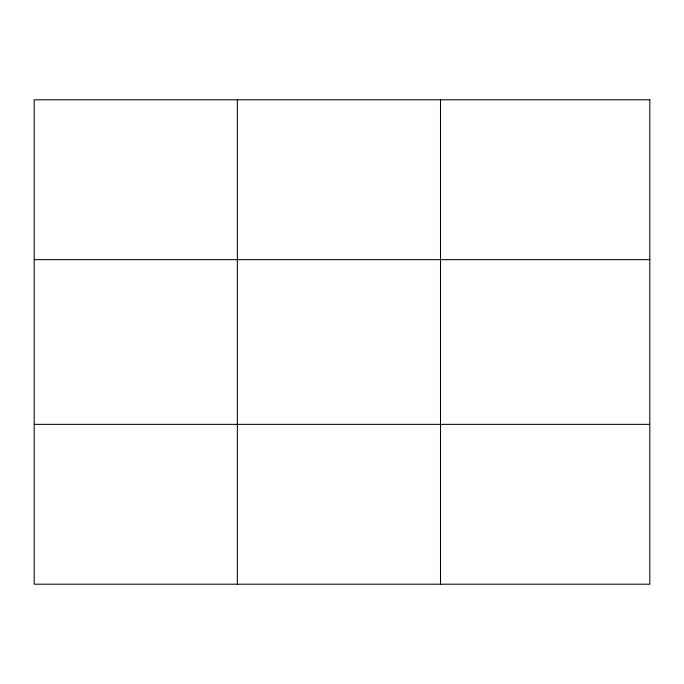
<?xml version="1.0" encoding="UTF-8"?>
<svg xmlns="http://www.w3.org/2000/svg" width="684" height="684" viewBox="0 0 684 684"><rect width="100%" height="100%" fill="white"/><g stroke="black" fill="none" stroke-linecap="round" stroke-linejoin="round"><path stroke-width="1.03" d="M237.348 99.796L237.348 584.204M440.496 99.796L440.496 584.204M34.2 259.646L649.8 259.646M34.2 424.354L649.8 424.354M649.8 99.796L649.8 584.204L34.2 584.204L34.2 99.796L649.8 99.796"/></g></svg>
